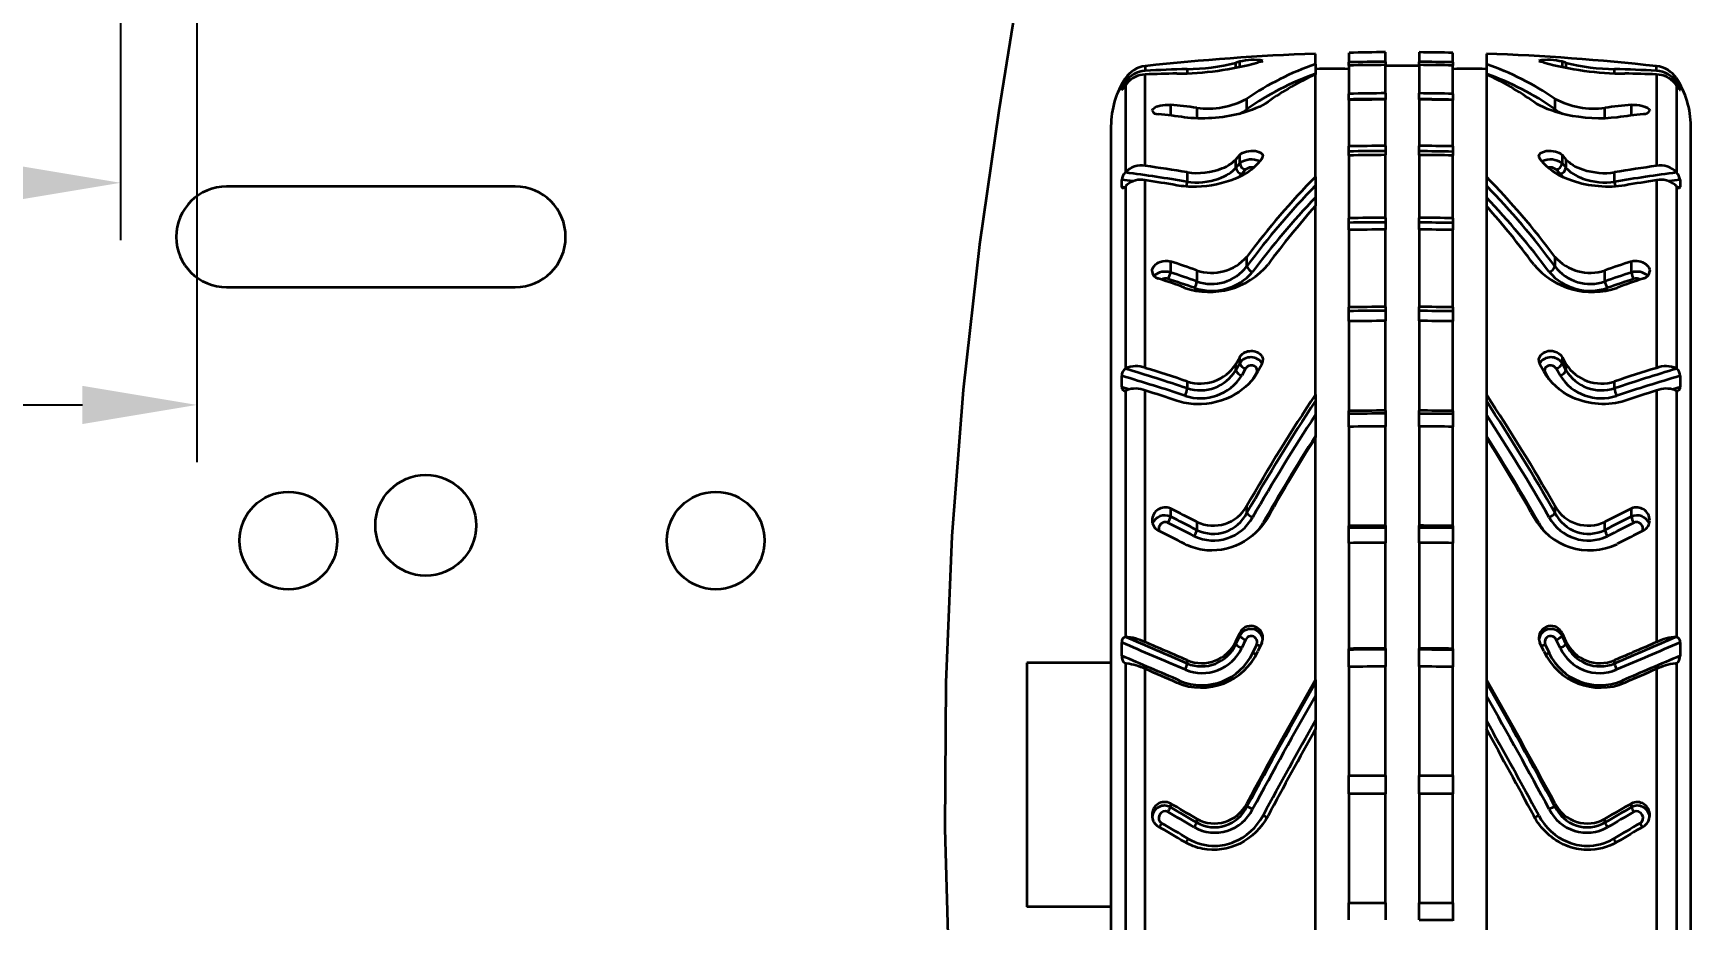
# Model space of a CAD drawing. Header units: millimetres. Extents: x 3171 to 3496, y 686 to 979.
# Drawn here: x 3327.7 to 3382, y 782.6 to 811.7 of the extents above; entities that cross this region are included whole.
import ezdxf

# ---------------------------------------------------------------- set-up
doc = ezdxf.new("R2010")
doc.units = ezdxf.units.MM
doc.header["$LTSCALE"] = 0.5
doc.layers.add('尺寸线', color=3, linetype='Continuous', lineweight=13)
doc.layers.add('粗实线', color=7, linetype='Continuous', lineweight=35)
doc.styles.add('数字和字母', font='romans.shx')
doc.dimstyles.new('轮趣标注1比1', dxfattribs={"dimscale": 1.5, "dimtxt": 2.5, "dimasz": 2.5, "dimexe": 1.25, "dimexo": 0.5, "dimtad": 1, "dimdec": 1, "dimdsep": 46, "dimtxsty": '数字和字母', "dimcen": 2.5, "dimadec": 0, "dimazin": 2, "dimtfac": 1, "dimtmove": 0, "dimatfit": 3, "dimfxl": 1, "dimtolj": 1, "dimarcsym": 0})

# ---------------------------------------------------------------- blocks, each defined once
blk = doc.blocks.new('*D59')
at = {"layer": 'Defpoints', "color": 0}
for p in [(3286.596, 817.535), (3330.596, 817.535), (3330.596, 806.766)]:
    blk.add_point(p, dxfattribs=at)
at = {"layer": '尺寸线', "color": 0, "lineweight": -2}
for p, q in [((3286.596, 816.785), (3286.596, 804.891)), ((3330.596, 816.785), (3330.596, 804.891)), ((3290.346, 806.766), (3326.846, 806.766))]:
    blk.add_line(p, q, dxfattribs=at)
at = {"layer": '尺寸线', "color": 0}
for points in [[(3290.346, 807.391), (3290.346, 806.141), (3286.596, 806.766)], [(3326.846, 806.141), (3326.846, 807.391), (3330.596, 806.766)]]:
    blk.add_solid(points, dxfattribs=at)
at = {"layer": '尺寸线', "color": 0, "insert": (3308.596, 809.579), "char_height": 3.75, "attachment_point": 5, "style": '数字和字母'}
blk.add_mtext('\\A1;44', dxfattribs=at)
blk = doc.blocks.new('*D60')
at = {"layer": 'Defpoints', "color": 0}
for p in [(3284.096, 824.535), (3333.096, 824.535), (3333.096, 799.49)]:
    blk.add_point(p, dxfattribs=at)
at = {"layer": '尺寸线', "color": 0, "lineweight": -2}
for p, q in [((3284.096, 823.785), (3284.096, 797.615)), ((3333.096, 823.785), (3333.096, 797.615)), ((3287.846, 799.49), (3329.346, 799.49))]:
    blk.add_line(p, q, dxfattribs=at)
at = {"layer": '尺寸线', "color": 0}
for points in [[(3287.846, 800.115), (3287.846, 798.865), (3284.096, 799.49)], [(3329.346, 798.865), (3329.346, 800.115), (3333.096, 799.49)]]:
    blk.add_solid(points, dxfattribs=at)
at = {"layer": '尺寸线', "color": 0, "insert": (3308.596, 802.303), "char_height": 3.75, "attachment_point": 5, "style": '数字和字母'}
blk.add_mtext('\\A1;49', dxfattribs=at)

msp = doc.modelspace()

# ---------------------------------------------------------------- linework, layer by layer
at = {"layer": '粗实线'}
for p, q in [((3367.762, 860.919), (3359.37, 809.121)), ((3369.745, 810.65), (3369.745, 810.995)), ((3370.845, 811.026), (3370.845, 810.713)), ((3372.045, 810.73), (3372.045, 811.043)), ((3373.145, 811.042), (3373.145, 810.73)), ((3374.245, 810.713), (3374.245, 811.026)), ((3375.345, 810.995), (3375.345, 810.65)), ((3364.17, 810.588), (3364.17, 810.434)), ((3365.542, 810.491), (3365.542, 810.356)), ((3367.137, 810.531), (3367.137, 810.697)), ((3367.263, 810.555), (3367.263, 810.736)), ((3369.745, 810.65), (3369.745, 810.334)), ((3370.845, 810.609), (3370.845, 810.713)), ((3370.845, 810.609), (3370.845, 809.682)), ((3372.045, 810.73), (3372.045, 810.626)), ((3372.045, 809.698), (3372.045, 810.626)), ((3373.145, 810.625), (3373.145, 810.73)), ((3373.145, 810.625), (3373.145, 809.698)), ((3374.245, 810.713), (3374.245, 810.609)), ((3374.245, 809.682), (3374.245, 810.609)), ((3375.345, 810.65), (3375.345, 810.334)), ((3377.827, 810.736), (3377.827, 810.555)), ((3377.954, 810.697), (3377.954, 810.531)), ((3379.549, 810.356), (3379.549, 810.491)), ((3380.921, 810.434), (3380.921, 810.588)), ((3363.447, 809.861), (3363.4, 809.858)), ((3363.4, 809.805), (3363.4, 809.858)), ((3363.4, 809.805), (3363.404, 809.806)), ((3363.401, 809.804), (3363.4, 809.805)), ((3363.514, 810.059), (3363.604, 810.065)), ((3363.517, 810.063), (3363.517, 810.186)), ((3363.517, 809.959), (3363.517, 807.108)), ((3364.17, 807.32), (3364.17, 810.316)), ((3369.745, 810.334), (3369.745, 810.319)), ((3369.745, 806.963), (3369.745, 810.319)), ((3375.345, 810.334), (3375.345, 810.319)), ((3375.345, 810.319), (3375.345, 806.963)), ((3380.921, 810.316), (3380.921, 807.32)), ((3381.487, 810.065), (3381.577, 810.059)), ((3381.574, 810.19), (3381.574, 810.067)), ((3381.574, 809.959), (3381.574, 807.108)), ((3381.691, 809.858), (3381.644, 809.861)), ((3381.686, 809.806), (3381.691, 809.805)), ((3381.691, 809.805), (3381.69, 809.803)), ((3381.691, 809.858), (3381.691, 809.805)), ((3364.994, 809.322), (3364.994, 808.973)), ((3367.499, 809.176), (3367.499, 809.519)), ((3370.845, 809.499), (3370.845, 809.682)), ((3370.845, 809.477), (3370.845, 809.499)), ((3370.845, 809.477), (3370.845, 807.963)), ((3372.045, 809.698), (3372.045, 809.512)), ((3372.045, 809.512), (3372.045, 809.493)), ((3372.045, 807.978), (3372.045, 809.493)), ((3373.145, 809.507), (3373.145, 809.698)), ((3373.145, 809.492), (3373.145, 809.507)), ((3373.145, 809.492), (3373.145, 807.977)), ((3374.245, 809.682), (3374.245, 809.488)), ((3374.245, 809.488), (3374.245, 809.477)), ((3374.245, 807.963), (3374.245, 809.477)), ((3377.592, 809.519), (3377.592, 809.176)), ((3380.097, 808.973), (3380.097, 809.322)), ((3359.37, 809.121), (3358.734, 804.751)), ((3365.86, 809.225), (3365.86, 808.877)), ((3379.231, 808.877), (3379.231, 809.225)), ((3363.045, 808.621), (3363.045, 765.471)), ((3382.045, 767.732), (3382.045, 808.621)), ((3367.137, 807.535), (3367.263, 807.681)), ((3367.263, 807.408), (3367.263, 807.681)), ((3370.845, 807.795), (3370.845, 807.963)), ((3370.845, 807.663), (3370.845, 807.795)), ((3370.845, 807.663), (3370.845, 805.609)), ((3372.045, 807.978), (3372.045, 807.806)), ((3372.045, 807.806), (3372.045, 807.678)), ((3372.045, 805.622), (3372.045, 807.678)), ((3373.145, 807.802), (3373.145, 807.977)), ((3373.145, 807.677), (3373.145, 807.802)), ((3373.145, 807.677), (3373.145, 805.621)), ((3374.245, 807.963), (3374.245, 807.785)), ((3374.245, 807.785), (3374.245, 807.663)), ((3374.245, 805.609), (3374.245, 807.663)), ((3377.827, 807.681), (3377.954, 807.535)), ((3377.827, 807.681), (3377.827, 807.408)), ((3365.542, 807.111), (3365.542, 806.802)), ((3367.137, 807.261), (3367.137, 807.535)), ((3367.137, 807.261), (3367.263, 807.408)), ((3367.458, 807.201), (3367.332, 807.055)), ((3367.989, 807.552), (3367.862, 807.403)), ((3377.229, 807.403), (3377.102, 807.552)), ((3377.759, 807.055), (3377.633, 807.201)), ((3377.827, 807.408), (3377.954, 807.261)), ((3377.954, 807.535), (3377.954, 807.261)), ((3379.549, 806.802), (3379.549, 807.111)), ((3343.528, 806.646), (3334.071, 806.646)), ((3363.4, 806.637), (3363.4, 806.863)), ((3363.4, 806.637), (3363.483, 806.626)), ((3363.562, 806.696), (3363.517, 806.654)), ((3363.517, 806.654), (3363.517, 800.68)), ((3364.17, 800.699), (3364.17, 806.853)), ((3369.745, 806.963), (3369.745, 806.674)), ((3369.745, 806.674), (3369.745, 806.283)), ((3375.345, 806.963), (3375.345, 806.674)), ((3375.345, 806.674), (3375.345, 806.283)), ((3380.921, 806.853), (3380.921, 800.699)), ((3381.574, 806.654), (3381.529, 806.696)), ((3381.574, 806.654), (3381.574, 800.68)), ((3381.608, 806.626), (3381.691, 806.637)), ((3381.691, 806.863), (3381.691, 806.637)), ((3369.745, 806.283), (3369.745, 806.01)), ((3369.745, 799.831), (3369.745, 806.01)), ((3375.345, 806.283), (3375.345, 806.01)), ((3375.345, 806.01), (3375.345, 799.831)), ((3370.845, 805.459), (3370.845, 805.609)), ((3370.845, 805.223), (3370.845, 805.459)), ((3372.045, 805.622), (3372.045, 805.47)), ((3372.045, 805.47), (3372.045, 805.236)), ((3373.145, 805.466), (3373.145, 805.621)), ((3373.145, 805.236), (3373.145, 805.466)), ((3374.245, 805.609), (3374.245, 805.451)), ((3370.845, 805.223), (3370.845, 802.69)), ((3372.045, 802.701), (3372.045, 805.236)), ((3373.145, 805.236), (3373.145, 802.701)), ((3374.245, 805.451), (3374.245, 805.223)), ((3374.245, 802.69), (3374.245, 805.223)), ((3358.734, 804.751), (3358.202, 799.98)), ((3364.994, 804.191), (3364.994, 803.831)), ((3365.86, 803.899), (3365.86, 803.535)), ((3367.499, 804.033), (3367.499, 804.346)), ((3377.592, 804.346), (3377.592, 804.033)), ((3379.231, 803.535), (3379.231, 803.899)), ((3380.097, 803.831), (3380.097, 804.191)), ((3334.071, 803.346), (3343.528, 803.346)), ((3370.845, 802.565), (3370.845, 802.69)), ((3370.845, 802.23), (3370.845, 802.565)), ((3370.845, 802.23), (3370.845, 799.296)), ((3372.045, 802.701), (3372.045, 802.573)), ((3372.045, 802.573), (3372.045, 802.242)), ((3372.045, 799.305), (3372.045, 802.242)), ((3373.145, 802.571), (3373.145, 802.701)), ((3373.145, 802.241), (3373.145, 802.571)), ((3373.145, 802.241), (3373.145, 799.304)), ((3374.245, 802.69), (3374.245, 802.558)), ((3374.245, 802.558), (3374.245, 802.23)), ((3374.245, 799.296), (3374.245, 802.23)), ((3367.137, 800.831), (3367.263, 801.059)), ((3367.137, 800.63), (3367.263, 800.859)), ((3367.137, 800.63), (3367.137, 800.831)), ((3367.263, 800.859), (3367.263, 801.059)), ((3367.458, 800.679), (3367.332, 800.452)), ((3367.989, 800.814), (3367.862, 800.584)), ((3377.229, 800.584), (3377.102, 800.814)), ((3377.759, 800.452), (3377.633, 800.679)), ((3377.827, 801.059), (3377.954, 800.831)), ((3377.827, 801.059), (3377.827, 800.859)), ((3377.827, 800.859), (3377.954, 800.63)), ((3377.954, 800.831), (3377.954, 800.63)), ((3363.4, 800.081), (3363.4, 800.441)), ((3363.4, 800.081), (3363.647, 800.005)), ((3365.542, 800.262), (3365.542, 800.035)), ((3367.696, 800.336), (3367.82, 800.558)), ((3367.82, 800.558), (3367.843, 800.551)), ((3377.248, 800.551), (3377.271, 800.558)), ((3377.271, 800.558), (3377.394, 800.336)), ((3379.549, 800.035), (3379.549, 800.262)), ((3381.444, 800.005), (3381.691, 800.081)), ((3381.691, 800.441), (3381.691, 800.081)), ((3358.202, 799.98), (3357.836, 795.195)), ((3363.517, 799.958), (3363.517, 791.894)), ((3364.17, 791.719), (3364.17, 799.964)), ((3369.745, 799.831), (3369.745, 799.62)), ((3369.745, 799.62), (3369.745, 799.167)), ((3375.345, 799.831), (3375.345, 799.62)), ((3375.345, 799.62), (3375.345, 799.167)), ((3380.921, 799.964), (3380.921, 791.719)), ((3381.574, 799.958), (3381.574, 791.895)), ((3369.745, 799.167), (3369.745, 798.466)), ((3370.845, 799.199), (3370.845, 799.296)), ((3370.845, 798.777), (3370.845, 799.199)), ((3372.045, 799.305), (3372.045, 799.205)), ((3372.045, 799.205), (3372.045, 798.785)), ((3373.145, 799.203), (3373.145, 799.304)), ((3373.145, 798.785), (3373.145, 799.203)), ((3374.245, 799.296), (3374.245, 799.193)), ((3374.245, 799.193), (3374.245, 798.777)), ((3375.345, 799.167), (3375.345, 798.466)), ((3369.745, 798.466), (3369.745, 798.421)), ((3369.745, 790.489), (3369.745, 798.421)), ((3370.845, 798.777), (3370.845, 795.53)), ((3372.045, 795.536), (3372.045, 798.785)), ((3373.145, 798.785), (3373.145, 795.536)), ((3374.245, 795.53), (3374.245, 798.777)), ((3375.345, 798.466), (3375.345, 798.421)), ((3375.345, 798.421), (3375.345, 790.489)), ((3364.994, 796.096), (3364.994, 795.833)), ((3367.499, 795.953), (3367.499, 796.183)), ((3377.592, 796.183), (3377.592, 795.953)), ((3380.097, 795.833), (3380.097, 796.096)), ((3357.836, 795.195), (3357.636, 790.399)), ((3365.86, 795.659), (3365.86, 795.392)), ((3368.03, 795.623), (3368.057, 795.611)), ((3370.845, 795.463), (3370.845, 795.53)), ((3370.845, 794.966), (3370.845, 795.463)), ((3372.045, 795.536), (3372.045, 795.468)), ((3372.045, 795.468), (3372.045, 794.972)), ((3373.145, 795.466), (3373.145, 795.536)), ((3373.145, 794.972), (3373.145, 795.466)), ((3374.245, 795.53), (3374.245, 795.46)), ((3374.245, 795.46), (3374.245, 794.966)), ((3377.034, 795.611), (3377.06, 795.623)), ((3379.231, 795.392), (3379.231, 795.659)), ((3370.845, 794.966), (3370.845, 791.506)), ((3372.045, 791.509), (3372.045, 794.972)), ((3373.145, 794.972), (3373.145, 791.509)), ((3374.245, 791.506), (3374.245, 794.966)), ((3367.137, 791.743), (3367.263, 792.014)), ((3367.137, 791.65), (3367.263, 791.921)), ((3367.263, 791.921), (3367.263, 792.014)), ((3377.827, 792.014), (3377.954, 791.743)), ((3377.827, 792.014), (3377.827, 791.921)), ((3377.827, 791.921), (3377.954, 791.65)), ((3363.4, 791.271), (3363.4, 791.703)), ((3367.137, 791.65), (3367.137, 791.743)), ((3367.458, 791.8), (3367.332, 791.531)), ((3367.693, 791.373), (3367.82, 791.642)), ((3367.989, 791.695), (3367.862, 791.423)), ((3370.845, 791.472), (3370.845, 791.506)), ((3370.845, 790.915), (3370.845, 791.472)), ((3372.045, 791.509), (3372.045, 791.475)), ((3372.045, 791.475), (3372.045, 790.918)), ((3373.145, 791.474), (3373.145, 791.509)), ((3373.145, 790.918), (3373.145, 791.474)), ((3374.245, 791.506), (3374.245, 791.47)), ((3374.245, 791.47), (3374.245, 790.915)), ((3377.229, 791.423), (3377.102, 791.695)), ((3377.271, 791.642), (3377.398, 791.373)), ((3377.759, 791.531), (3377.633, 791.8)), ((3377.954, 791.743), (3377.954, 791.65)), ((3381.691, 791.703), (3381.691, 791.271)), ((3363.045, 791.046), (3360.295, 791.046)), ((3360.295, 791.046), (3360.295, 783.046)), ((3363.517, 791.03), (3363.517, 782.271)), ((3364.17, 781.93), (3364.17, 790.842)), ((3365.542, 791.127), (3365.542, 791.023)), ((3370.845, 790.915), (3370.845, 787.347)), ((3372.045, 787.347), (3372.045, 790.918)), ((3373.145, 790.918), (3373.145, 787.347)), ((3374.245, 787.347), (3374.245, 790.915)), ((3379.549, 791.023), (3379.549, 791.127)), ((3380.921, 790.842), (3380.921, 781.93)), ((3381.574, 791.03), (3381.574, 782.272)), ((3357.636, 790.399), (3357.603, 785.599)), ((3369.745, 790.489), (3369.745, 790.392)), ((3369.745, 790.392), (3369.745, 789.954)), ((3375.345, 790.489), (3375.345, 790.392)), ((3375.345, 790.392), (3375.345, 789.954)), ((3369.745, 789.954), (3369.745, 789.149)), ((3375.345, 789.954), (3375.345, 789.149)), ((3369.745, 789.149), (3369.745, 788.865)), ((3369.745, 780.552), (3369.745, 788.865)), ((3375.345, 789.149), (3375.345, 788.865)), ((3375.345, 788.865), (3375.345, 780.552)), ((3370.845, 787.347), (3372.045, 787.347)), ((3370.845, 786.747), (3370.845, 787.347)), ((3372.045, 787.347), (3372.045, 786.747)), ((3373.145, 787.347), (3374.245, 787.347)), ((3373.145, 786.747), (3373.145, 787.347)), ((3374.245, 787.347), (3374.245, 786.747)), ((3372.045, 786.747), (3370.845, 786.747)), ((3370.845, 786.747), (3370.845, 783.178)), ((3372.045, 783.175), (3372.045, 786.747)), ((3374.245, 786.747), (3373.145, 786.747)), ((3373.145, 786.747), (3373.145, 783.175)), ((3374.245, 783.178), (3374.245, 786.747)), ((3364.994, 786.436), (3364.994, 786.314)), ((3365.86, 785.931), (3365.86, 785.807)), ((3367.499, 786.333), (3367.499, 786.439)), ((3377.592, 786.439), (3377.592, 786.333)), ((3379.231, 785.807), (3379.231, 785.931)), ((3380.097, 786.314), (3380.097, 786.436)), ((3357.603, 785.599), (3357.737, 780.802)), ((3363.045, 783.046), (3360.295, 783.046)), ((3370.845, 782.621), (3370.845, 783.178)), ((3372.045, 783.175), (3372.045, 782.619)), ((3373.145, 782.62), (3373.145, 783.175)), ((3374.245, 783.178), (3374.245, 782.623)), ((3374.245, 782.623), (3374.245, 782.587))]:
    msp.add_line(p, q, dxfattribs=at)
for centre, radius in [((3340.595, 795.546), 1.65), ((3336.095, 795.046), 1.6), ((3350.095, 795.046), 1.6)]:
    msp.add_circle(centre, radius, dxfattribs=at)
for centre, radius, start, end in [((3372.545, 734.234), 76.813, 92.08903, 96.26019), ((3372.545, 734.267), 76.778, 90.37282, 91.26843), ((3372.545, 734.194), 76.85, 88.73197, 89.55218), ((3372.545, 734.234), 76.812, 83.73981, 87.91097), ((3364.268, 809.694), 0.9, 96.2602, 146.8113), ((3364.214, 809.592), 0.843, 93.0187, 145.7611), ((3366.728, 765.449), 45.058, 91.5079, 93.2546), ((3365.938, 765.493), 44.858, 90.9382, 92.2599), ((3365.148, 820.797), 10.452, 270.3042, 285.0458), ((3365.441, 817.574), 7.084, 270.8155, 283.8488), ((3368.788, 805.537), 5.417, 106.3475, 107.7501), ((3367.72, 808.891), 1.9, 80.7262, 103.8953), ((3372.686, 802.016), 9.121, 108.8101, 124.6608), ((3369.639, 805.496), 5.502, 107.4519, 108.8412), ((3367.984, 810.796), 0.0513, 275.103, 325.0113), ((3370.245, 734.234), 76.262, 89.54922, 90.37565), ((3372.545, 732.741), 77.991, 90.36733, 91.249), ((3372.545, 732.637), 77.991, 90.36733, 91.249), ((3372.545, 734.234), 76.362, 89.54981, 90.37516), ((3372.545, 732.741), 77.991, 88.751, 89.5592), ((3372.545, 732.637), 77.991, 88.751, 89.5592), ((3374.845, 734.234), 76.262, 89.62435, 90.45078), ((3372.404, 802.016), 9.121, 55.3392, 71.1899), ((3377.371, 808.891), 1.9, 76.1052, 99.2733), ((3377.107, 810.796), 0.0513, 214.9977, 264.8907), ((3375.452, 805.496), 5.502, 71.1588, 72.5481), ((3379.942, 820.797), 10.452, 254.9541, 269.6959), ((3376.303, 805.537), 5.417, 72.2499, 73.6525), ((3379.65, 817.574), 7.083, 256.151, 269.1846), ((3378.363, 765.449), 45.058, 86.7454, 88.4921), ((3379.152, 765.493), 44.858, 87.7401, 89.0618), ((3380.823, 809.694), 0.9, 33.45, 83.7398), ((3380.877, 809.592), 0.843, 34.2326, 86.9877), ((3365.891, 808.621), 2.845, 146.6482, 180), ((3364.314, 809.481), 0.989, 144.252, 157.5969), ((3362.501, 810.593), 1.198, 318.745, 328.0472), ((3364.37, 809.35), 1.048, 140.4368, 144.4797), ((3364.197, 809.49), 0.826, 91.9402, 140.2942), ((3372.753, 801.747), 9.099, 109.3032, 125.271), ((3373.813, 801.513), 9.701, 114.789, 125.4106), ((3372.337, 801.747), 9.099, 54.729, 70.6968), ((3371.285, 801.525), 9.687, 54.5818, 65.2186), ((3380.893, 809.49), 0.827, 39.7186, 88.0469), ((3380.721, 809.35), 1.048, 35.5203, 39.5632), ((3379.2, 808.621), 2.845, 360, 33.5822), ((3382.592, 810.594), 1.199, 211.9579, 221.2485), ((3380.777, 809.481), 0.989, 22.4013, 35.7497), ((3361.543, 774.615), 34.878, 82.891, 84.3226), ((3366.223, 811.913), 2.713, 262.2978, 298.0535), ((3372.545, 727.967), 81.733, 90.3505, 91.1918), ((3372.286, 727.993), 81.519, 90.16913, 91.01261), ((3372.545, 727.762), 81.733, 90.3505, 91.1918), ((3372.545, 727.967), 81.733, 88.8082, 89.5794), ((3372.286, 727.996), 81.516, 88.62274, 89.39603), ((3372.545, 727.762), 81.733, 88.8082, 89.5794), ((3378.868, 811.913), 2.713, 241.9473, 277.7013), ((3383.547, 774.615), 34.878, 95.6774, 97.109), ((3364.568, 809.21), 0.192, 204.8194, 277.8352), ((3360.71, 774.796), 34.444, 82.0735, 83.5255), ((3366.734, 810.149), 1.238, 294.8546, 308.1761), ((3367.727, 809.216), 0.232, 190.0999, 208.9675), ((3377.364, 809.216), 0.232, 331.0403, 349.9002), ((3378.357, 810.149), 1.238, 231.8231, 245.1388), ((3384.381, 774.796), 34.444, 96.4745, 97.9265), ((3380.523, 809.211), 0.192, 262.1652, 335.173), ((3367.889, 807.646), 0.137, 316.5664, 357.5744), ((3372.545, 719.298), 88.681, 90.32302, 91.09839), ((3372.286, 719.356), 88.45, 90.15587, 90.93324), ((3372.545, 718.998), 88.681, 90.32302, 91.09839), ((3372.545, 719.299), 88.68, 88.90161, 89.61237), ((3372.286, 719.363), 88.443, 88.73067, 89.44337), ((3372.545, 718.999), 88.68, 88.90161, 89.61237), ((3377.202, 807.646), 0.137, 182.4297, 223.4321), ((3363.842, 806.801), 0.447, 137.7685, 172.0741), ((3364.037, 806.615), 0.716, 79.3785, 136.618), ((3357.172, 757.106), 50.396, 80.4395, 82.7667), ((3357.223, 756.895), 50.901, 80.5941, 82.1567), ((3367.376, 807.292), 0.241, 187.5035, 259.4523), ((3367.652, 806.84), 0.688, 66.9759, 124.4046), ((3367.502, 807.437), 0.24, 187.002, 259.5223), ((3367.657, 806.958), 0.315, 77.5683, 129.3381), ((3377.439, 806.84), 0.688, 55.5954, 113.0241), ((3377.433, 806.958), 0.314, 50.6597, 102.4128), ((3377.589, 807.437), 0.24, 280.4777, 352.998), ((3377.715, 807.292), 0.241, 280.5477, 352.4965), ((3387.867, 756.895), 50.901, 97.8433, 99.4059), ((3387.919, 757.107), 50.395, 97.23, 99.5605), ((3381.053, 806.616), 0.716, 43.3743, 100.6293), ((3381.249, 806.801), 0.447, 7.9234, 42.2341), ((3334.071, 804.996), 1.65, 90, 270), ((3343.528, 804.996), 1.65, 270, 90), ((3363.431, 806.629), 0.0322, 166.1766, 252.7023), ((3357.243, 757.336), 49.908, 82.4961, 82.9137), ((3363.392, 806.757), 0.161, 280.3458, 320.3511), ((3364.029, 806.141), 0.725, 78.8221, 130.1355), ((3356.419, 756.404), 51.041, 80.0891, 81.2658), ((3365.056, 806.795), 0.486, 341.9117, 0.7572), ((3366.625, 807.669), 0.936, 309.0484, 319.0216), ((3388.013, 789.006), 25.615, 135.4906, 143.2097), ((3388.075, 788.808), 25.596, 135.7344, 143.5019), ((3357.078, 789.006), 25.615, 36.7903, 44.5094), ((3357.016, 788.808), 25.596, 36.4981, 44.2656), ((3378.466, 807.669), 0.936, 220.9771, 230.9341), ((3380.034, 806.795), 0.486, 179.2426, 198.1029), ((3388.672, 756.404), 51.041, 98.7342, 99.9109), ((3381.062, 806.141), 0.725, 49.8794, 101.163), ((3387.848, 757.336), 49.908, 97.0863, 97.5041), ((3381.698, 806.757), 0.161, 219.6298, 259.7096), ((3381.66, 806.629), 0.0322, 287.4396, 13.8007), ((3388.37, 788.433), 25.797, 136.2165, 143.3053), ((3390.314, 787.754), 27.502, 138.4095, 143.5522), ((3356.721, 788.433), 25.797, 36.6947, 43.7835), ((3354.807, 787.778), 27.463, 36.4441, 41.5942), ((3372.545, 705.374), 100.249, 90.28573, 90.97161), ((3372.286, 705.479), 99.991, 90.13787, 90.82551), ((3372.546, 705.375), 100.248, 89.02839, 89.65712), ((3372.286, 705.492), 99.978, 88.87717, 89.50764), ((3372.545, 704.988), 100.249, 90.28573, 90.97161), ((3372.546, 704.989), 100.248, 89.02839, 89.65712), ((3364.658, 803.891), 0.265, 183.5402, 255.917), ((3364.825, 803.259), 0.597, 73.5965, 128.673), ((3364.562, 803.872), 0.433, 324.1959, 354.6511), ((3351.357, 762.318), 44.038, 70.7718, 71.9609), ((3351.294, 762.455), 43.586, 70.477, 71.6805), ((3366.277, 805.68), 2.487, 250.8133, 320.3296), ((3366.346, 804.989), 1.759, 251.154, 319.5789), ((3366.348, 805.337), 1.519, 251.2513, 319.2836), ((3366.339, 804.903), 1.45, 250.6893, 323.1273), ((3367.769, 804.119), 0.284, 197.7589, 252.7415), ((3378.814, 805.68), 2.488, 219.673, 289.1841), ((3377.322, 804.119), 0.284, 287.2585, 342.2411), ((3378.745, 804.989), 1.759, 220.4211, 288.846), ((3378.743, 805.337), 1.519, 220.7185, 288.7466), ((3378.752, 804.903), 1.45, 216.8727, 289.3107), ((3393.734, 762.318), 44.038, 108.0391, 109.2282), ((3393.797, 762.455), 43.586, 108.3195, 109.523), ((3380.266, 803.259), 0.597, 51.3253, 106.4038), ((3380.529, 803.872), 0.433, 185.3489, 215.8041), ((3380.433, 803.891), 0.265, 284.0785, 356.4649), ((3350.55, 762.15), 43.797, 70.0971, 71.2976), ((3364.838, 803.365), 0.264, 73.3448, 119.4111), ((3351.327, 762.282), 43.512, 70.6027, 71.8042), ((3365.417, 803.587), 0.446, 323.9598, 353.2985), ((3379.674, 803.587), 0.446, 186.7015, 216.0402), ((3393.764, 762.282), 43.512, 108.1958, 109.3973), ((3394.541, 762.15), 43.797, 108.7024, 109.9029), ((3380.253, 803.365), 0.264, 60.5889, 106.6552), ((3372.545, 683.238), 119.465, 90.23975, 90.8153), ((3372.286, 683.415), 119.159, 90.11569, 90.6927), ((3372.545, 682.778), 119.465, 90.23975, 90.8153), ((3372.546, 683.24), 119.463, 89.18469, 89.71229), ((3372.286, 683.437), 119.137, 89.0578, 89.58686), ((3372.546, 682.78), 119.463, 89.18469, 89.71229), ((3363.69, 800.447), 0.29, 127.9149, 181.2798), ((3363.866, 799.944), 0.815, 68.106, 115.3716), ((3341.405, 727.112), 76.814, 71.68549, 73.26936), ((3341.279, 726.503), 77.647, 71.79105, 72.854), ((3365.976, 801.565), 1.373, 251.5642, 327.6868), ((3365.965, 801.338), 1.369, 252.0257, 328.8733), ((3367.4, 800.724), 0.28, 199.5874, 255.7671), ((3367.629, 800.607), 0.444, 32.4633, 145.4656), ((3367.526, 800.948), 0.277, 198.8205, 255.8255), ((3367.737, 800.956), 0.289, 330.485, 359.5791), ((3377.353, 800.956), 0.289, 180.4242, 209.5135), ((3377.462, 800.607), 0.444, 34.5345, 147.536), ((3377.565, 800.948), 0.277, 284.1745, 341.1795), ((3377.69, 800.724), 0.28, 284.2329, 340.4126), ((3379.115, 801.565), 1.373, 212.3135, 288.4356), ((3379.126, 801.338), 1.369, 211.1267, 287.9743), ((3403.812, 726.503), 77.647, 107.146, 108.20895), ((3403.686, 727.114), 76.812, 106.72838, 108.31452), ((3381.225, 799.944), 0.814, 64.6205, 111.902), ((3381.401, 800.447), 0.29, 358.7197, 52.0857), ((3363.514, 800.062), 0.116, 170.5224, 243.798), ((3341.567, 727.062), 76.559, 71.80218, 73.43048), ((3363.851, 799.152), 0.873, 68.5588, 109.3248), ((3365.981, 801.308), 1.599, 251.5963, 327.6363), ((3364.982, 800.056), 0.56, 331.8334, 357.9238), ((3379.11, 801.308), 1.599, 212.3637, 288.4037), ((3380.109, 800.056), 0.56, 182.0762, 208.1666), ((3403.524, 727.062), 76.559, 106.56952, 108.19782), ((3381.24, 799.152), 0.873, 70.6889, 111.4274), ((3381.577, 800.062), 0.116, 296.2482, 9.465), ((3363.488, 800.051), 0.0967, 254.7709, 287.0951), ((3363.436, 800.24), 0.293, 286.0546, 295.4889), ((3340.376, 725.642), 78.038, 71.44848, 72.2477), ((3425.691, 762.871), 67.052, 146.54941, 150.21136), ((3425.408, 762.998), 66.63, 146.65848, 150.35702), ((3319.4, 762.871), 67.052, 29.78863, 33.4506), ((3319.682, 762.998), 66.63, 29.64298, 33.34152), ((3404.715, 725.642), 78.038, 107.7523, 108.55152), ((3381.655, 800.24), 0.293, 244.5111, 253.9454), ((3381.603, 800.051), 0.097, 252.9366, 285.2166), ((3425.455, 762.722), 66.571, 146.80719, 150.20216), ((3372.545, 645.735), 153.57, 90.18649, 90.63421), ((3372.286, 646.025), 153.181, 90.08999, 90.53884), ((3372.546, 645.738), 153.567, 89.36578, 89.7762), ((3372.286, 646.062), 153.144, 89.26707, 89.67863), ((3319.636, 762.722), 66.571, 29.79784, 33.19281), ((3426.865, 762.072), 67.729, 147.49694, 150.30605), ((3428.672, 761.477), 69.55, 147.91448, 150.41147), ((3372.545, 645.216), 153.57, 90.18649, 90.63421), ((3372.546, 645.219), 153.567, 89.36578, 89.7762), ((3318.226, 762.072), 67.729, 29.69395, 32.50306), ((3316.503, 761.527), 69.452, 29.58675, 32.08729), ((3364.82, 795.707), 0.426, 65.9017, 179.5995), ((3364.761, 795.706), 0.367, 179.4372, 242.9487), ((3364.808, 795.444), 0.43, 64.4596, 158.1489), ((3364.417, 795.943), 0.587, 327.7589, 349.1474), ((3333.094, 731.729), 71.838, 62.86368, 63.63718), ((3333.224, 732.238), 71.088, 62.67189, 63.45484), ((3366.407, 796.512), 1.461, 244.4787, 330.9915), ((3366.401, 796.793), 1.256, 244.4855, 330.9238), ((3366.395, 796.506), 1.235, 244.3447, 333.4119), ((3367.835, 796.181), 0.406, 214.1811, 248.3367), ((3378.728, 796.807), 2.079, 208.3954, 295.7609), ((3377.256, 796.181), 0.406, 291.6633, 325.8189), ((3378.684, 796.512), 1.461, 209.0085, 295.5213), ((3378.69, 796.793), 1.256, 209.0793, 295.5114), ((3378.696, 796.506), 1.235, 206.5881, 295.6553), ((3411.997, 731.729), 71.838, 116.36282, 117.13632), ((3411.867, 732.238), 71.088, 116.54516, 117.32811), ((3380.271, 795.707), 0.426, 0.4086, 114.0947), ((3380.283, 795.444), 0.43, 21.84, 115.5413), ((3380.673, 795.943), 0.587, 190.8526, 212.2411), ((3380.33, 795.706), 0.367, 297.0474, 0.5679), ((3332.402, 731.635), 71.412, 62.42467, 63.20579), ((3364.826, 795.438), 0.211, 65.5033, 201.5234), ((3333.411, 732.166), 70.853, 62.81867, 63.60115), ((3365.254, 795.527), 0.621, 327.5334, 347.4823), ((3366.346, 796.586), 1.94, 322.1753, 330.2364), ((3372.545, 571.047), 224.489, 90.12757, 90.43385), ((3372.286, 571.545), 223.923, 90.06155, 90.3686), ((3372.546, 571.053), 224.484, 89.56615, 89.84691), ((3372.286, 571.609), 223.86, 89.49862, 89.78016), ((3378.745, 796.586), 1.94, 209.7635, 217.8076), ((3379.837, 795.527), 0.621, 192.5177, 212.4666), ((3411.679, 732.166), 70.853, 116.39885, 117.18133), ((3412.689, 731.635), 71.412, 116.79421, 117.57533), ((3380.264, 795.438), 0.211, 338.4766, 114.4967), ((3372.545, 570.484), 224.489, 90.12757, 90.43385), ((3372.546, 570.489), 224.484, 89.56615, 89.84691), ((3363.557, 791.739), 0.161, 106.4304, 192.9477), ((3363.366, 790.034), 1.866, 64.4863, 85.3565), ((3291.216, 620.667), 185.864, 66.4285, 67.10777), ((3367.627, 791.851), 0.399, 1.6015, 155.9388), ((3367.626, 791.748), 0.402, 9.3392, 154.4657), ((3367.624, 792.284), 0.512, 225.1866, 251.0458), ((3367.639, 791.721), 0.197, 336.3117, 156.471), ((3377.463, 791.851), 0.399, 24.0608, 178.3991), ((3377.465, 791.748), 0.402, 25.5344, 170.6571), ((3377.452, 791.721), 0.197, 23.529, 203.6883), ((3377.466, 792.284), 0.512, 288.9542, 314.8134), ((3453.874, 620.669), 185.862, 112.89127, 113.57151), ((3381.725, 790.035), 1.866, 94.6396, 115.5176), ((3381.534, 791.739), 0.162, 347.0565, 73.5654), ((3291.933, 621.218), 184.859, 66.55718, 67.25677), ((3290.624, 619.045), 187.683, 66.47359, 66.92977), ((3366.001, 792.279), 2.048, 247.0872, 335.3057), ((3366.023, 792.152), 1.843, 247.1617, 334.9956), ((3366.032, 792.141), 1.435, 247.1884, 334.8745), ((3366.02, 792.262), 1.231, 247.1385, 335.0669), ((3366.015, 792.16), 1.232, 247.3913, 335.5629), ((3367.512, 792.046), 0.546, 226.5731, 250.7226), ((3368.065, 792.186), 0.894, 245.4561, 253.7317), ((3368.158, 792.38), 0.812, 245.3766, 254.6418), ((3367.631, 791.863), 0.395, 334.8582, 359.9171), ((3372.545, 349.399), 442.11, 90.06477, 90.22029), ((3372.286, 350.474), 441.001, 90.03125, 90.18716), ((3372.546, 349.411), 442.098, 89.77971, 89.92227), ((3372.287, 350.612), 440.863, 89.74542, 89.88838), ((3377.46, 791.863), 0.395, 180.066, 205.1551), ((3376.933, 792.38), 0.812, 285.3582, 294.6234), ((3379.09, 792.279), 2.048, 204.695, 292.912), ((3377.026, 792.187), 0.895, 286.2719, 294.5432), ((3379.068, 792.152), 1.843, 205.0044, 292.8383), ((3377.579, 792.046), 0.546, 289.2774, 313.4269), ((3379.058, 792.141), 1.435, 205.1255, 292.8116), ((3379.071, 792.262), 1.231, 204.9337, 292.8609), ((3379.075, 792.16), 1.232, 204.4371, 292.6087), ((3454.467, 619.045), 187.683, 113.07023, 113.52641), ((3453.158, 621.218), 184.859, 112.74323, 113.44282), ((3363.652, 791.245), 0.254, 174.0919, 237.5121), ((3291.447, 620.729), 185.099, 66.48227, 67.12472), ((3363.57, 791.162), 0.142, 247.8655, 266.579), ((3363.294, 788.973), 2.064, 64.9023, 82.5451), ((3289.721, 618.226), 187.986, 66.32595, 66.66973), ((3364.9, 791.116), 0.648, 332.587, 351.6908), ((3372.545, 348.808), 442.11, 90.06477, 90.22029), ((3372.546, 348.82), 442.098, 89.77971, 89.92227), ((3380.19, 791.116), 0.648, 188.3092, 207.413), ((3453.644, 620.729), 185.099, 112.87528, 113.51773), ((3455.37, 618.226), 187.986, 113.33027, 113.67405), ((3381.797, 788.972), 2.066, 97.4613, 115.0913), ((3381.521, 791.162), 0.142, 273.421, 292.1345), ((3381.438, 791.245), 0.254, 302.4878, 5.9083), ((3364.297, 790.909), 1.109, 330.7609, 335.7329), ((3528.937, 699.546), 183.337, 150.26148, 151.70892), ((3527.036, 700.681), 181.075, 150.30173, 151.76957), ((3216.155, 699.547), 183.337, 28.29108, 29.73852), ((3218.055, 700.681), 181.075, 28.23043, 29.69827), ((3380.794, 790.909), 1.109, 204.267, 209.2402), ((3525.765, 700.869), 179.662, 150.27393, 151.62724), ((3219.326, 700.869), 179.662, 28.37276, 29.72607), ((3525.887, 700.962), 179.324, 150.54284, 151.67702), ((3529.578, 699.51), 183.114, 150.79236, 151.80458), ((3219.204, 700.962), 179.324, 28.32298, 29.45716), ((3215.74, 699.634), 182.855, 28.1947, 29.20836), ((3364.806, 786.069), 0.413, 62.9329, 182.9911), ((3380.285, 786.068), 0.413, 357.0145, 117.0639), ((3364.811, 786.04), 0.417, 179.106, 238.614), ((3364.799, 785.959), 0.405, 61.3457, 174.199), ((3364.823, 785.966), 0.212, 64.7436, 239.0257), ((3363.928, 786.758), 1.154, 328.6303, 337.3898), ((3280.275, 639.78), 169.086, 59.62389, 59.96257), ((3278.745, 637.685), 171.947, 59.55994, 59.89408), ((3279.655, 639.596), 169.732, 59.47674, 59.81552), ((3366.45, 786.86), 1.38, 240.8538, 333.5426), ((3366.438, 786.964), 1.184, 240.7996, 333.6791), ((3366.434, 786.834), 1.176, 240.7608, 334.8116), ((3367.078, 785.206), 1.204, 59.705, 69.5145), ((3367.054, 784.204), 2.08, 57.954, 62.0106), ((3378.037, 784.204), 2.08, 117.9894, 122.0458), ((3378.013, 785.206), 1.204, 110.4855, 120.295), ((3378.641, 786.86), 1.38, 206.4574, 299.1462), ((3378.653, 786.964), 1.184, 206.3241, 299.1971), ((3378.656, 786.834), 1.176, 205.1884, 299.2392), ((3466.346, 637.685), 171.947, 120.10592, 120.44006), ((3465.436, 639.596), 169.732, 120.18448, 120.52326), ((3464.816, 639.78), 169.086, 120.03743, 120.37611), ((3380.291, 785.959), 0.405, 5.8183, 118.6545), ((3381.163, 786.758), 1.154, 202.6102, 211.3697), ((3380.267, 785.966), 0.212, 300.9743, 115.2564), ((3380.28, 786.04), 0.417, 301.3822, 0.8964), ((3278.876, 638.949), 169.937, 59.36928, 59.70802), ((3362.357, 787.134), 2.716, 327.097, 330.1987), ((3280.346, 640.432), 168.063, 59.52642, 59.8675), ((3364.367, 786.513), 1.651, 328.6879, 334.7112), ((3380.724, 786.513), 1.651, 205.2888, 211.3121), ((3464.744, 640.432), 168.063, 120.1325, 120.47358), ((3466.214, 638.949), 169.937, 120.29198, 120.63072), ((3382.734, 787.134), 2.716, 209.8013, 212.903), ((3361.968, 787.387), 4.18, 327.6722, 329.7213), ((3383.122, 787.387), 4.18, 210.2787, 212.328), ((3372.545, 1225.419), 442.244, 269.77978, 269.93525), ((3372.546, 1225.407), 442.232, 270.07771, 270.22022), ((3372.286, 1223.626), 441.007, 270.11159, 270.2545)]:
    msp.add_arc(centre, radius, start, end, dxfattribs=at)
for points, knots in [([(3364.394, 809.13), (3364.394, 809.191), (3364.576, 809.306), (3364.894, 809.332), (3364.994, 809.322)], [0.3335216, 0.3335216, 0.3335216, 0.3335216, 0.7320784, 1, 1, 1, 1]), ([(3368.192, 809.419), (3367.984, 809.272), (3367.657, 809.129), (3366.706, 808.884), (3365.999, 808.836), (3365.46, 808.911)], [0, 0, 0, 0, 0.412334, 0.412334, 1, 1, 1, 1]), ([(3379.631, 808.911), (3379.13, 808.842), (3378.491, 808.876), (3377.51, 809.097), (3377.13, 809.256), (3376.899, 809.419)], [0, 0, 0, 0, 0.541056, 0.541056, 1, 1, 1, 1]), ([(3380.097, 809.322), (3380.204, 809.332), (3380.524, 809.303), (3380.697, 809.188), (3380.697, 809.13)], [0, 0, 0, 0, 0.2852225, 0.6672336, 0.6672336, 0.6672336, 0.6672336]), ([(3367.263, 807.681), (3367.349, 807.779), (3367.787, 807.881), (3368.026, 807.72), (3368.026, 807.64)], [0, 0, 0, 0, 0.4885021, 0.8606141, 0.8606141, 0.8606141, 0.8606141]), ([(3377.065, 807.64), (3377.065, 807.72), (3377.305, 807.881), (3377.742, 807.779), (3377.827, 807.681)], [0.1393798, 0.1393798, 0.1393798, 0.1393798, 0.5130227, 1, 1, 1, 1]), ([(3367.862, 807.403), (3367.701, 807.213), (3367.135, 806.825), (3366.061, 806.599), (3365.405, 806.648), (3365.204, 806.683)], [0, 0, 0, 0, 0.36437, 0.788622, 1, 1, 1, 1]), ([(3365.542, 807.111), (3365.906, 807.051), (3366.611, 807.136), (3367.041, 807.423), (3367.137, 807.535)], [0, 0, 0, 0, 0.638227, 1, 1, 1, 1]), ([(3365.542, 806.802), (3365.867, 806.748), (3366.559, 806.819), (3367.022, 807.12), (3367.137, 807.261)], [0, 0, 0, 0, 0.563524, 1, 1, 1, 1]), ([(3379.887, 806.683), (3379.346, 806.588), (3378.194, 806.691), (3377.421, 807.177), (3377.229, 807.403)], [0, 0, 0, 0, 0.563647, 1, 1, 1, 1]), ([(3377.954, 807.535), (3378.069, 807.401), (3378.532, 807.12), (3379.224, 807.058), (3379.549, 807.111)], [0, 0, 0, 0, 0.435308, 1, 1, 1, 1]), ([(3377.954, 807.261), (3378.069, 807.12), (3378.532, 806.819), (3379.224, 806.748), (3379.549, 806.802)], [0, 0, 0, 0, 0.436476, 1, 1, 1, 1]), ([(3364.394, 803.875), (3364.394, 803.996), (3364.576, 804.209), (3364.894, 804.224), (3364.994, 804.191)], [0.3334816, 0.3334816, 0.3334816, 0.3334816, 0.7320661, 1, 1, 1, 1]), ([(3380.097, 804.191), (3380.246, 804.24), (3380.584, 804.166), (3380.697, 803.956), (3380.697, 803.875)], [0, 0, 0, 0, 0.3993477, 0.667216, 0.667216, 0.667216, 0.667216]), ([(3367.263, 801.059), (3367.293, 801.112), (3367.429, 801.249), (3367.834, 801.301), (3368.026, 801.081), (3368.026, 800.954)], [0, 0, 0, 0, 0.1689121, 0.4885021, 0.8606141, 0.8606141, 0.8606141, 0.8606141]), ([(3377.065, 800.954), (3377.065, 801.082), (3377.228, 801.268), (3377.611, 801.268), (3377.779, 801.145), (3377.827, 801.059)], [0.1393798, 0.1393798, 0.1393798, 0.1393798, 0.5130227, 0.7280446, 1, 1, 1, 1]), ([(3367.862, 800.584), (3367.701, 800.29), (3367.135, 799.72), (3366.061, 799.441), (3365.405, 799.558), (3365.204, 799.625)], [0, 0, 0, 0, 0.36437, 0.788622, 1, 1, 1, 1]), ([(3367.82, 800.558), (3367.86, 800.631), (3367.806, 800.764), (3367.59, 800.794), (3367.487, 800.73), (3367.458, 800.679)], [0, 0, 0, 0, 0.459455, 0.674256, 1, 1, 1, 1]), ([(3379.887, 799.625), (3379.346, 799.444), (3378.195, 799.531), (3377.421, 800.235), (3377.229, 800.584)], [0, 0, 0, 0, 0.563647, 1, 1, 1, 1]), ([(3377.633, 800.679), (3377.604, 800.73), (3377.5, 800.794), (3377.285, 800.764), (3377.23, 800.631), (3377.271, 800.558)], [0, 0, 0, 0, 0.325744, 0.540545, 1, 1, 1, 1]), ([(3368.192, 795.819), (3367.984, 795.453), (3367.349, 794.832), (3366.236, 794.642), (3365.639, 794.841), (3365.46, 794.935)], [0, 0, 0, 0, 0.412334, 0.804058, 1, 1, 1, 1]), ([(3368.192, 786.028), (3367.984, 785.641), (3367.349, 784.999), (3366.236, 784.836), (3365.639, 785.068), (3365.46, 785.175)], [0, 0, 0, 0, 0.412334, 0.804058, 1, 1, 1, 1]), ([(3365.578, 785.279), (3365.847, 785.121), (3366.369, 784.985), (3367.32, 785.187), (3367.823, 785.656), (3368.03, 786.041)], [0, 0, 0, 0, 0.323064, 0.54154, 1, 1, 1, 1]), ([(3379.631, 785.175), (3379.332, 784.998), (3378.75, 784.845), (3377.689, 785.072), (3377.13, 785.598), (3376.899, 786.028)], [0, 0, 0, 0, 0.322741, 0.541056, 1, 1, 1, 1]), ([(3377.06, 786.041), (3377.268, 785.656), (3377.771, 785.187), (3378.722, 784.985), (3379.244, 785.121), (3379.513, 785.279)], [0, 0, 0, 0, 0.45846, 0.676936, 1, 1, 1, 1])]:
    msp.add_open_spline(points, degree=3, knots=knots, dxfattribs=at)

# ---------------------------------------------------------------- dimensions: what is measured, and where the dimension line sits
at = {"layer": '尺寸线'}
for base, p1, p2, picture, middle in [((3333.096, 799.49), (3284.096, 824.535), (3333.096, 824.535), '*D60', (3308.596, 802.303)), ((3330.596, 806.766), (3286.596, 817.535), (3330.596, 817.535), '*D59', (3308.596, 809.579))]:
    dim = msp.add_linear_dim(base=base, p1=p1, p2=p2, dimstyle='轮趣标注1比1', dxfattribs=at)
    dim.commit()
    dim.dimension.update_dxf_attribs({"geometry": picture, "text_midpoint": middle})

doc.saveas('drawing.dxf')
